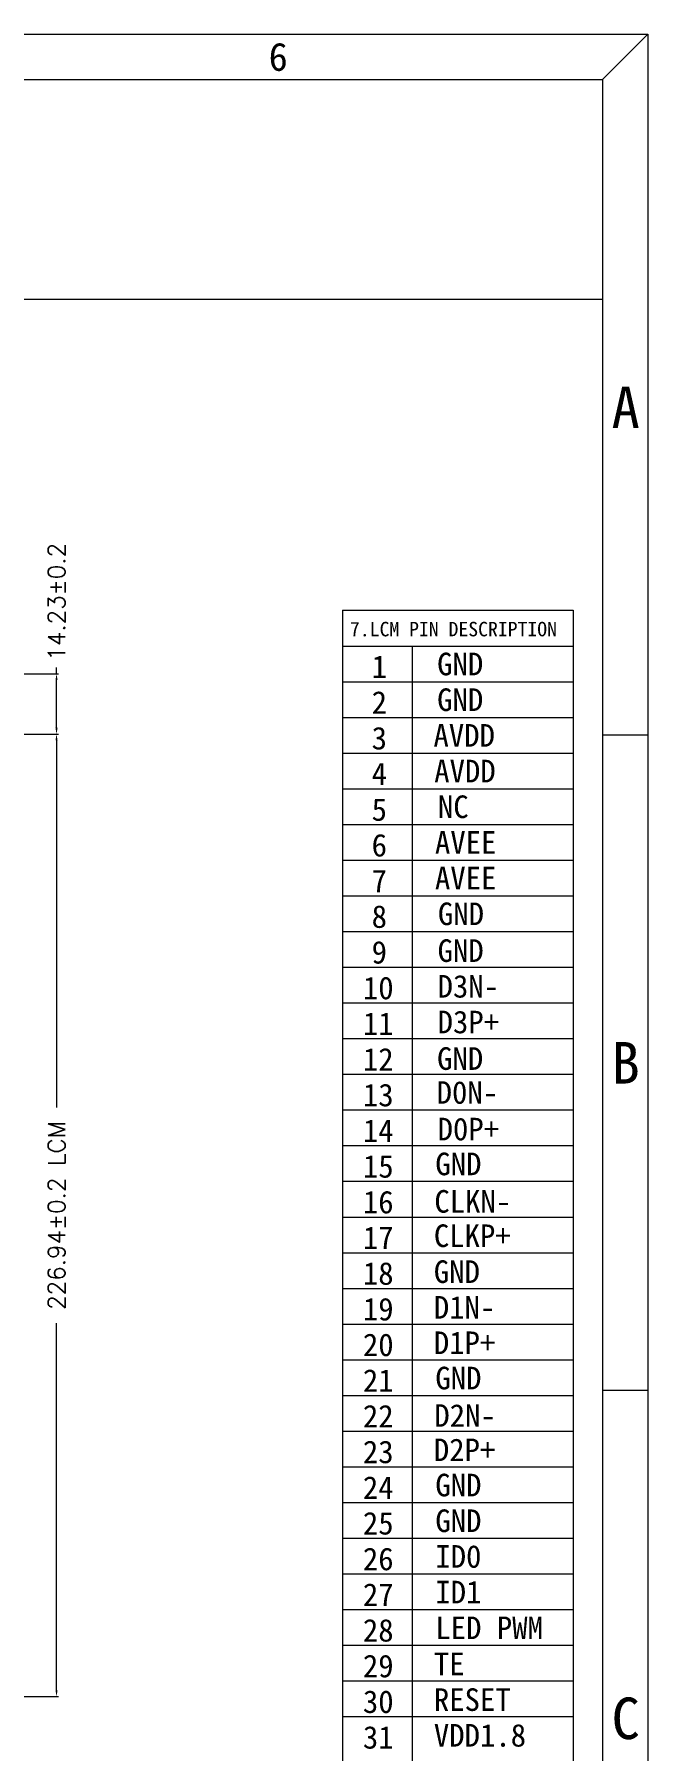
# Model space of a CAD drawing. Header units: millimetres. Extents: x 1065 to 1969, y -17351 to -16712.
# Drawn here: x 1824.8 to 1969.4, y -17116.3 to -16711.6 of the extents above; entities that cross this region are included whole.
import ezdxf

# ---------------------------------------------------------------- set-up
doc = ezdxf.new("R2010")
doc.units = ezdxf.units.MM
doc.header["$PDMODE"] = 35
doc.layers.get('0').update_dxf_attribs({"lineweight": 20})
doc.layers.add('图框', color=7, linetype='Continuous', lineweight=30)
doc.styles.add('ROMANS', font='ROMANS.shx')
doc.styles.add('宋体', font='')
doc.styles.add('文字', font='')
doc.styles.get('宋体').set_extended_font_data('SimSun')
doc.styles.get('文字').set_extended_font_data('SimSun')
doc.dimstyles.new('DIM', dxfattribs={"dimtxt": 2, "dimasz": 1.5, "dimexe": 0.5, "dimexo": 0.5, "dimgap": 0.5, "dimtad": 0, "dimzin": 9, "dimdsep": 46, "dimtxsty": 'ROMANS', "dimcen": 0, "dimclrd": 3, "dimclre": 3, "dimclrt": 2, "dimadec": 0, "dimazin": 0, "dimtp": 0.01, "dimtm": 0.01, "dimtfac": 0.8, "dimtmove": 0, "dimatfit": 3, "dimfxl": 1, "dimtolj": 1, "dimlwd": 18, "dimlwe": 18, "dimarcsym": 0})

# ---------------------------------------------------------------- blocks, each defined once
blk = doc.blocks.new('*D20')
at = {"color": 3, "lineweight": 18}
blk.add_line((1785.79, -16876.63), (1830.55, -16876.63), dxfattribs=at)
at = {"color": 3, "linetype": 'Continuous', "lineweight": 18}
for p, q in [((1830.05, -16878.13), (1830.05, -16964.65)), ((1830.05, -17102.07), (1830.05, -17015.55)), ((1785.62, -17103.57), (1830.55, -17103.57))]:
    blk.add_line(p, q, dxfattribs=at)
at = {"color": 3, "lineweight": 5}
for points in [[(1829.8, -16878.13), (1830.3, -16878.13), (1830.05, -16876.63)], [(1829.8, -17102.07), (1830.3, -17102.07), (1830.05, -17103.57)]]:
    blk.add_solid(points, dxfattribs=at)
at = {"layer": 'Defpoints', "color": 0, "lineweight": 5}
for p in [(1785.29, -16876.63), (1785.12, -17103.57), (1830.05, -17103.57)]:
    blk.add_point(p, dxfattribs=at)
at = {"color": 2, "insert": (1830.05, -16990.1), "char_height": 4, "attachment_point": 5, "rotation": 90, "style": 'ROMANS'}
blk.add_mtext('\\A1;226.94%%P0.2 LCM', dxfattribs=at)
blk = doc.blocks.new('*D22')
at = {"color": 3, "linetype": 'Continuous', "lineweight": 18}
for p, q in [((1791.22, -16862.4), (1830.55, -16862.4)), ((1830.05, -16862.4), (1830.05, -16860.9)), ((1830.05, -16875.13), (1830.05, -16863.9))]:
    blk.add_line(p, q, dxfattribs=at)
at = {"color": 3, "lineweight": 18}
blk.add_line((1785.79, -16876.63), (1830.55, -16876.63), dxfattribs=at)
at = {"color": 3, "lineweight": 5}
for points in [[(1829.8, -16863.9), (1830.3, -16863.9), (1830.05, -16862.4)], [(1829.8, -16875.13), (1830.3, -16875.13), (1830.05, -16876.63)]]:
    blk.add_solid(points, dxfattribs=at)
at = {"layer": 'Defpoints', "color": 0, "lineweight": 5}
for p in [(1790.72, -16862.4), (1830.05, -16862.4), (1785.29, -16876.63)]:
    blk.add_point(p, dxfattribs=at)
at = {"color": 2, "insert": (1830.05, -16845.44), "char_height": 4, "attachment_point": 5, "rotation": 90, "style": 'ROMANS'}
blk.add_mtext('\\A1;14.23%%P0.2', dxfattribs=at)

msp = doc.modelspace()

# ---------------------------------------------------------------- linework, layer by layer
at = {"color": 7, "linetype": 'ByBlock', "lineweight": 0}
for p, q in [((1897.467, -16847.381), (1951.883, -16847.381)), ((1897.467, -16847.381), (1897.467, -17234.262)), ((1951.883, -16847.381), (1951.883, -17234.262)), ((1897.467, -16855.865), (1951.883, -16855.865)), ((1913.913, -16855.865), (1913.913, -17234.262)), ((1897.467, -16864.279), (1951.883, -16864.279)), ((1897.467, -16872.693), (1951.883, -16872.693)), ((1897.467, -16881.107), (1951.883, -16881.107)), ((1897.467, -16889.521), (1951.883, -16889.521)), ((1897.467, -16897.935), (1951.883, -16897.935)), ((1897.467, -16906.349), (1951.883, -16906.349)), ((1897.467, -16914.763), (1951.883, -16914.763)), ((1897.467, -16923.177), (1951.883, -16923.177)), ((1897.467, -16931.591), (1951.883, -16931.591)), ((1897.467, -16940.004), (1951.883, -16940.004)), ((1951.883, -16946.726), (1951.883, -17234.262)), ((1897.467, -16948.418), (1951.883, -16948.418)), ((1897.467, -16956.832), (1951.883, -16956.832)), ((1897.467, -16965.246), (1951.883, -16965.246)), ((1897.467, -16973.66), (1951.883, -16973.66)), ((1897.467, -16982.074), (1951.883, -16982.074)), ((1897.467, -16990.488), (1951.883, -16990.488)), ((1897.467, -16998.902), (1951.883, -16998.902)), ((1897.467, -17007.316), (1951.883, -17007.316)), ((1897.467, -17015.73), (1951.883, -17015.73)), ((1897.467, -17024.144), (1951.883, -17024.144)), ((1897.467, -17032.558), (1951.883, -17032.558)), ((1897.467, -17040.972), (1951.883, -17040.972)), ((1897.467, -17049.386), (1951.883, -17049.386)), ((1897.467, -17057.8), (1951.883, -17057.8)), ((1897.467, -17066.214), (1951.883, -17066.214)), ((1897.467, -17074.628), (1951.883, -17074.628)), ((1897.467, -17083.042), (1951.883, -17083.042)), ((1897.467, -17091.456), (1951.883, -17091.456)), ((1897.467, -17099.87), (1951.883, -17099.87)), ((1897.467, -17108.284), (1951.883, -17108.284))]:
    msp.add_line(p, q, dxfattribs=at)
at = {"layer": '图框', "color": 0, "lineweight": 0}
for p, q in [((1958.751, -16722.299), (1969.41, -16711.64)), ((1075.599, -16722.299), (1958.751, -16722.299)), ((1958.751, -16722.299), (1958.751, -16797.567)), ((1075.599, -16774.081), (1958.751, -16774.081)), ((1969.41, -16876.85), (1958.751, -16876.85)), ((1969.41, -17031.402), (1958.751, -17031.402))]:
    msp.add_line(p, q, dxfattribs=at)
for points in [[(1064.941, -16711.64), (1969.41, -16711.64), (1969.41, -17351.164), (1064.941, -17351.164)], [(1075.599, -16722.299), (1958.751, -16722.299), (1958.751, -17340.505), (1075.599, -17340.505)]]:
    msp.add_lwpolyline(points, close=True, dxfattribs=at)

# ---------------------------------------------------------------- texts
at = {"color": 7, "linetype": 'ByBlock', "lineweight": 0, "attachment_point": 1, "style": '宋体'}
for s, insert, char_height, width in [('{\\C0;7.LCM PIN DESCRIPTION}', (1899.232, -16850.163), 3.4155, 85.82194), ('1', (1904.334, -16858.09), 5.326, 4.65337), ('GND', (1919.783, -16857.437), 5.3263, 20.29595), ('2', (1904.334, -16866.504), 5.326, 4.65337), ('GND', (1919.783, -16865.851), 5.3263, 20.29595), ('AVDD', (1918.908, -16874.265), 5.3263, 20.29595), ('3', (1904.334, -16874.918), 5.326, 4.65337), ('AVDD', (1919.087, -16882.679), 5.3263, 20.29595), ('4', (1904.334, -16883.332), 5.326, 4.65337), ('5', (1904.334, -16891.746), 5.326, 4.65337), ('NC', (1919.963, -16891.093), 5.3263, 20.29595), ('6', (1904.334, -16900.16), 5.326, 4.65337), ('AVEE', (1919.263, -16899.507), 5.3263, 20.29595), ('7', (1904.334, -16908.574), 5.326, 4.65337), ('AVEE', (1919.263, -16907.921), 5.3263, 20.29595), ('8', (1904.334, -16916.988), 5.326, 4.65337), ('GND', (1919.963, -16916.335), 5.3263, 20.29595), ('9', (1904.334, -16925.402), 5.326, 4.65337), ('GND', (1919.885, -16925.017), 5.3263, 20.29595), ('10', (1902.273, -16933.816), 5.3263, 4.65337), ('D3N-', (1919.885, -16933.431), 5.3263, 20.29595), ('11', (1902.273, -16942.23), 5.3263, 4.65337), ('D3P+', (1919.885, -16941.845), 5.3263, 20.29595), ('12', (1902.273, -16950.644), 5.3263, 4.65337), ('GND', (1919.77, -16950.465), 5.3263, 20.29595), ('13', (1902.273, -16959.058), 5.3263, 4.65337), ('D0N-', (1919.664, -16958.458), 5.3263, 20.29595), ('14', (1902.273, -16967.472), 5.3263, 4.65337), ('D0P+', (1919.885, -16967.087), 5.3263, 20.29595), ('GND', (1919.355, -16975.309), 5.3263, 20.29595), ('15', (1902.273, -16975.886), 5.3263, 4.65337), ('16', (1902.273, -16984.3), 5.3263, 4.65337), ('CLKN-', (1919.12, -16984.135), 5.3263, 20.29595), ('17', (1902.273, -16992.714), 5.3263, 4.65337), ('CLKP+', (1919.002, -16992.232), 5.3263, 20.29595), ('18', (1902.273, -17001.128), 5.3263, 4.65337), ('GND', (1919.002, -17000.705), 5.3263, 20.29595), ('19', (1902.273, -17009.542), 5.3263, 4.65337), ('D1N-', (1919.002, -17009.119), 5.3263, 20.29595), ('20', (1902.273, -17017.956), 5.3263, 4.65337), ('D1P+', (1919.002, -17017.474), 5.3263, 20.29595), ('21', (1902.273, -17026.37), 5.3263, 4.65337), ('GND', (1919.355, -17025.793), 5.3263, 20.29595), ('22', (1902.273, -17034.784), 5.3263, 4.65337), ('D2N-', (1919.12, -17034.619), 5.3263, 20.29595), ('23', (1902.273, -17043.198), 5.3263, 4.65337), ('D2P+', (1919.002, -17042.716), 5.3263, 20.29595), ('24', (1902.273, -17051.612), 5.3263, 4.65337), ('GND', (1919.355, -17051.02), 5.3263, 20.29595), ('25', (1902.273, -17060.025), 5.3263, 4.65337), ('GND', (1919.355, -17059.434), 5.3263, 20.29595), ('26', (1902.273, -17068.439), 5.3263, 4.65337), ('27', (1902.273, -17076.853), 5.3263, 4.65337), ('LED PWM', (1919.355, -17084.676), 5.3263, 36.04404), ('28', (1902.273, -17085.267), 5.3263, 4.65337), ('TE', (1919.002, -17093.199), 5.3263, 20.29595), ('29', (1902.273, -17093.681), 5.3263, 4.65337), ('30', (1902.273, -17102.095), 5.3263, 4.65337), ('RESET', (1919.002, -17101.613), 5.3263, 20.29595), ('31', (1902.273, -17110.509), 5.3263, 4.65337), ('VDD1.8', (1919.002, -17110.027), 5.3263, 20.29595)]:
    msp.add_mtext(s, dxfattribs=dict(at, insert=insert, char_height=char_height, width=width))
at = {"color": 1, "linetype": 'ByBlock', "lineweight": 0, "char_height": 5.3263, "attachment_point": 1, "style": '宋体'}
for s, insert, width in [('{\\C7;ID0}', (1919.355, -17067.848), 36.85678), ('{\\C7;ID1}', (1919.355, -17076.262), 32.3936)]:
    msp.add_mtext(s, dxfattribs=dict(at, insert=insert, width=width))
at = {"layer": '图框', "color": 0, "lineweight": 0, "style": '文字'}
for s, height, p in [('6', 6.631, (1880.059, -16720.245)), ('A', 9.792, (1960.897, -16804.474)), ('B', 9.792, (1960.897, -16959.025)), ('C', 9.792, (1960.897, -17113.577))]:
    msp.add_text(s, height=height, dxfattribs=at).set_placement(p)

# ---------------------------------------------------------------- dimensions: what is measured, and where the dimension line sits
at = {"color": 251, "true_color": 0x636466}
for base, p2, text, picture, middle in [((1830.05, -16862.397), (1790.717, -16862.397), '<>%%P0.2', '*D22', (1830.05, -16845.445)), ((1830.05, -17103.569), (1785.117, -17103.569), '<>%%P0.2 LCM', '*D20', (1830.05, -16990.099))]:
    dim = msp.add_linear_dim(base=base, p1=(1785.294, -16876.629), p2=p2, angle=90, text=text, dimstyle='DIM', override={"dimtxt": 4, "dimfxl": 0.8}, dxfattribs=at)
    dim.commit()
    dim.dimension.update_dxf_attribs({"geometry": picture, "text_midpoint": middle})

doc.saveas('drawing.dxf')
